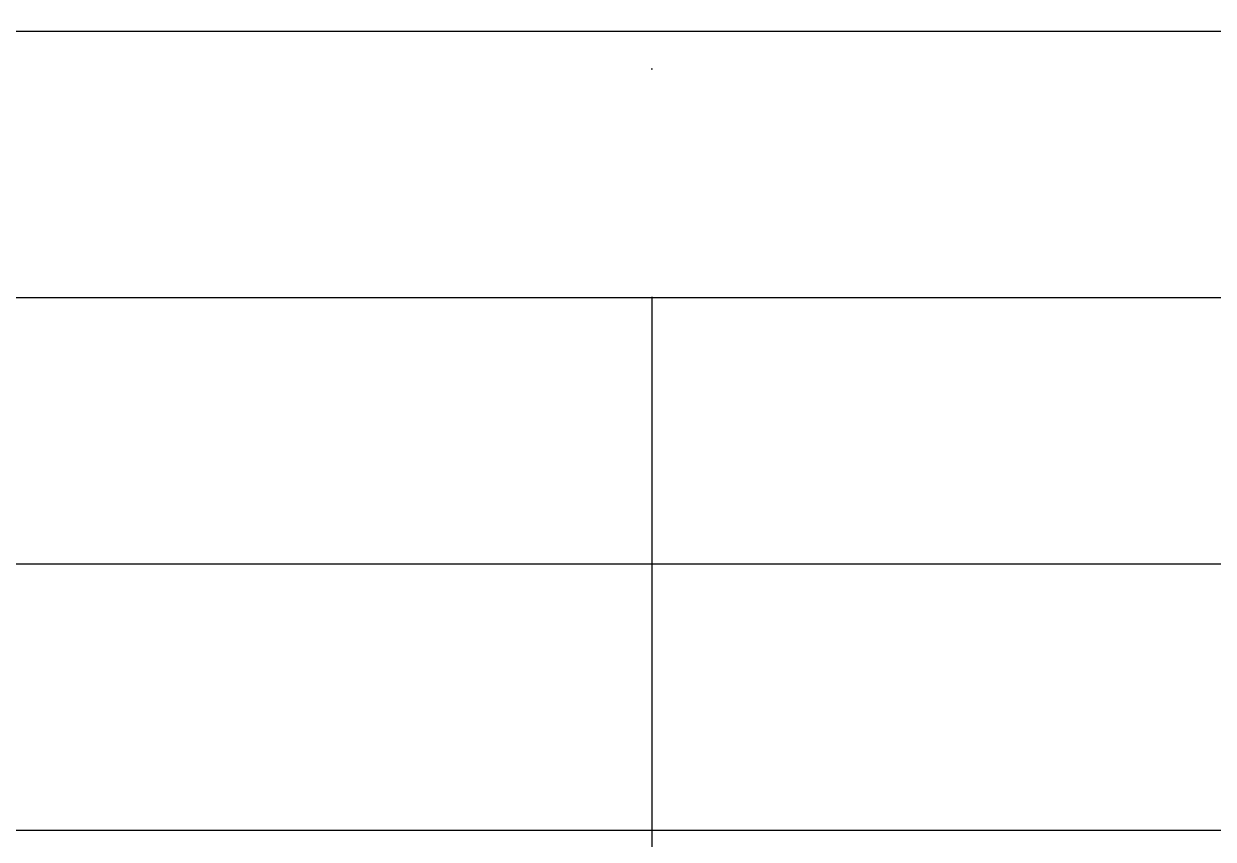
# Model space of a CAD drawing. Extents: x 10000 to 886466, y 10000 to 584000.
# Drawn here: x 485054 to 516315, y 154341 to 175771 of the extents above; entities that cross this region are included whole.
import ezdxf

# ---------------------------------------------------------------- set-up
doc = ezdxf.new("R2010")
doc.units = 0
doc.linetypes.add('DASHDOT', pattern=[30000, 18000, -6000, 0, -6000])
doc.layers.add('A-SECT', color=1, linetype='DASHDOT')
doc.layers.add('A-VIS', color=7, linetype='CONTINUOUS')

msp = doc.modelspace()

# ---------------------------------------------------------------- linework, layer by layer
at = {"layer": 'A-SECT'}
msp.add_line((501559.25, 228591.902), (501559.25, 136558.098), dxfattribs=at)
at = {"layer": 'A-VIS'}
for p, q in [((467809.25, 175575), (538809.25, 175575)), ((467809.25, 168575), (538809.25, 168575)), ((467809.25, 161575), (538809.25, 161575)), ((467809.25, 154575), (538809.25, 154575))]:
    msp.add_line(p, q, dxfattribs=at)

doc.saveas('drawing.dxf')
